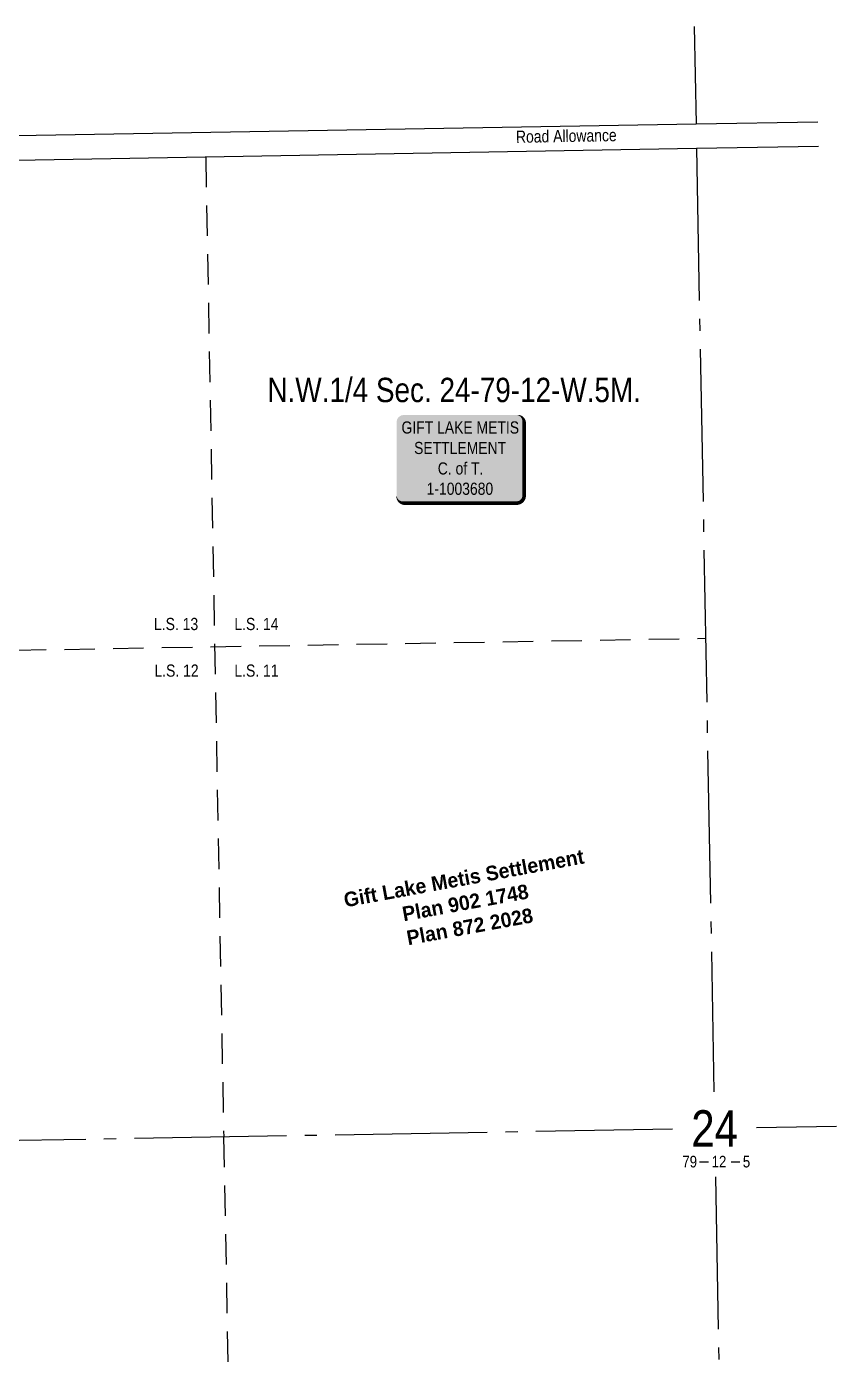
# Model space of a CAD drawing. Extents: x 577208 to 581485, y 6188773 to 6192305.
# Drawn here: x 578518 to 579184, y 6191215 to 6192305 of the extents above; entities that cross this region are included whole.
import ezdxf
from ezdxf.enums import TextEntityAlignment as Align

# ---------------------------------------------------------------- set-up
doc = ezdxf.new("R2010")
doc.units = 0
doc.header["$LTSCALE"] = 5
doc.linetypes.add('foc-LSD', pattern=[8, 5, -3])
doc.linetypes.add('foc-QUARTERLINE', pattern=[33, 25, -3, 2, -3])
for name, color, linetype in [('10', 1, 'Continuous'), ('9', 3, 'Continuous'), ('AS-OWNER', 7, 'Continuous'), ('C-SYMBOL', 7, 'Continuous'), ('L-QSEC', 8, 'foc-QUARTERLINE'), ('L-ROAD-T', 7, 'Continuous'), ('L-SEC', 7, 'Continuous'), ('L-SECLBL', 7, 'Continuous'), ('L-SECTION-LSD', 7, 'foc-LSD'), ('L-TITLEDB-T', 4, 'Continuous')]:
    doc.layers.add(name, color=color, linetype=linetype)
doc.styles.add('100L', font='ARIALN.TTF', dxfattribs={"height": 11})
doc.styles.add('175L', font='ARIALN.TTF', dxfattribs={"height": 20})
doc.styles.add('80', font='ARIALN.TTF', dxfattribs={"height": 10})
doc.styles.add('80L', font='ARIALN.TTF', dxfattribs={"height": 10})
doc.styles.add('SIMPLEX', font='ARIALN.TTF')

# ---------------------------------------------------------------- blocks, each defined once
blk = doc.blocks.new('L-SECLBL')
at = {"layer": '9', "color": 7}
for p, q in [((-5.1, -27.8), (-12.3, -27.8)), ((20.7, -27.8), (13.5, -27.8))]:
    blk.add_line(p, q, dxfattribs=at)
at = {"layer": '10', "color": 2, "style": 'SIMPLEX'}
blk.add_attdef('SEC', text='', height=30, dxfattribs=at).set_placement((0, 0), align=Align.MIDDLE)
at = {"layer": '10', "color": 5, "style": '80L'}
blk.add_attdef('TWP', text='', height=9.5, dxfattribs=at).set_placement((-14.4, -27.4), align=Align.MIDDLE_RIGHT)
blk.add_attdef('RGE', text='', height=9.5, dxfattribs=at).set_placement((3.6, -27.4), align=Align.MIDDLE_CENTER)
blk.add_attdef('MER', text='', height=9.5, dxfattribs=at).set_placement((23.2, -27.4), align=Align.MIDDLE_LEFT)
blk = doc.blocks.new('*U391')
h = blk.add_hatch(color=255)
edge = h.paths.add_edge_path()
edge.add_line((-46.5, -37), (46.5, -37))
edge.add_arc((46.5, -31), 6, 270, 360)
edge.add_line((52.5, -31), (52.5, 29.5))
edge.add_arc((46.5, 29.5), 6, 0, 90)
edge.add_line((46.5, 35.5), (-46.5, 35.5))
edge.add_arc((-46.5, 29.5), 6, 90, 180)
edge.add_line((-52.5, 29.5), (-52.5, -31))
edge.add_arc((-46.5, -31), 6, 180, 270)
at = {"color": 14, "flags": 128}
blk.add_lwpolyline([(-46.5, -37, 3, 3, 0), (46.5, -37, 3, 3, 0.414214), (52.5, -31, 3, 3, 0), (52.5, 29.5, 3, 0, 0.414214), (46.5, 35.5, 0, 0, 0), (-46.5, 35.5, 0, 0, 0.414214), (-52.5, 29.5, 0, 0, 0), (-52.5, -31, 0, 3, 0.414214)], format="xyseb", close=True, dxfattribs=at)
at = {"color": 14, "style": '80'}
blk.add_attdef('ENTER_TEXT_001', (-26.8, -4.9), '', height=10, dxfattribs=at)

msp = doc.modelspace()

# ---------------------------------------------------------------- linework, layer by layer
at = {"layer": 'L-QSEC'}
for p, q in [((579066.737, 6192305.243), (579068.212, 6192225.399)), ((579068.583, 6192205.286), (579082.895, 6191430.596)), ((578276.786, 6191386.712), (579048.727, 6191400.003)), ((579117.999, 6191401.195), (579183.564, 6191402.324)), ((579084.188, 6191360.608), (579098.315, 6190595.897))]:
    msp.add_line(p, q, dxfattribs=at)
at = {"layer": 'L-SEC'}
for p, q in [((578261.711, 6192211.428), (579068.212, 6192225.399)), ((579068.212, 6192225.399), (579168.349, 6192227.134)), ((578262.078, 6192191.315), (579068.583, 6192205.286)), ((579068.583, 6192205.286), (579168.72, 6192207.02))]:
    msp.add_line(p, q, dxfattribs=at)
at = {"layer": 'L-SECTION-LSD'}
for p, q in [((578665.331, 6192198.3), (578680.118, 6191393.656)), ((578269.432, 6191789.013), (579076.016, 6191802.943)), ((578680.11, 6191393.656), (578694.894, 6190588.983))]:
    msp.add_line(p, q, dxfattribs=at)

# ---------------------------------------------------------------- block references
at = {"layer": 'AS-OWNER'}
ref = msp.add_blockref('*U391', (578874.537, 6191950.88), dxfattribs=dict(at, xscale=0.9982240237547088, yscale=0.9982240237547088, zscale=0.9982240237547088))
ref.add_attrib('ENTER_TEXT_001', 'GIFT LAKE METIS', (578826.219, 6191971.039), dxfattribs={"layer": '0', "color": 14, "height": 9.98224, "style": '80'})
ref.add_attrib('ENTER_TEXT_002', 'SETTLEMENT', (578836.582, 6191954.224), dxfattribs={"layer": '0', "color": 14, "height": 9.9822, "style": '80'})
ref.add_attrib('ENTER_TEXT_003', 'C. of T.', (578856.006, 6191937.41), dxfattribs={"layer": '0', "color": 14, "height": 9.9822, "style": '80'})
ref.add_attrib('ENTER_TEXT_004', '1-1003680', (578846.864, 6191920.732), dxfattribs={"layer": '0', "color": 14, "height": 9.9822, "style": '80'})
at = {"layer": 'L-SECLBL'}
msp.add_blockref('L-SECLBL', (579083.449, 6191400.6), dxfattribs=at).add_auto_attribs({'SEC': '24', 'TWP': '79', 'RGE': '12', 'MER': '5'})

# ---------------------------------------------------------------- texts
at = {"layer": 'C-SYMBOL', "color": 3, "style": '175L'}
msp.add_text('N.W.1/4 Sec. 24-79-12-W.5M.', height=20, dxfattribs=at).set_placement((578869.51, 6191990.831), align=Align.BOTTOM_CENTER)
at = {"layer": 'L-ROAD-T', "style": '80L'}
msp.add_text('Road Allowance', height=9.99574, rotation=0.994086, dxfattribs=at).set_placement((578961.62, 6192215.424), align=Align.MIDDLE_CENTER)
at = {"layer": 'L-TITLEDB-T', "insert": (578712.49, 6191581.737), "char_height": 11.97825, "attachment_point": 1, "rotation": 10.407242, "style": '80L'}
msp.add_mtext_dynamic_manual_height_columns('\\pi66.474;{\\fCordia New|b1|i0|c0|p34;Gift Lake Metis Settlement\\P\\pi111.67;Plan 902 1748\\PPlan 872 2028}', width=331.42161, gutter_width=45, heights=[0], dxfattribs=at)

# ---------------------------------------------------------------- next in the draw order: texts
at = {"layer": 'L-SECTION-LSD', "attachment_point": 1, "style": '100L', "bg_fill": 3, "box_fill_scale": 1.5, "bg_fill_color": 256, "bg_fill_transparency": 0}
for s, width, insert, char_height in [('\\pi1.9037;L.S. 13', 36.83422, (578620.993, 6191819.663), 9.99574), ('L.S. 14', 36.9982, (578688.923, 6191819.663), 9.9957), ('\\pi2.2426;L.S. 12', 37.11172, (578620.993, 6191781.394), 9.99574), ('L.S. 11', 36.4495, (578688.923, 6191781.394), 9.9957)]:
    msp.add_mtext_dynamic_manual_height_columns(s, width=width, gutter_width=55, heights=[0], dxfattribs=dict(at, insert=insert, char_height=char_height))

doc.saveas('drawing.dxf')
